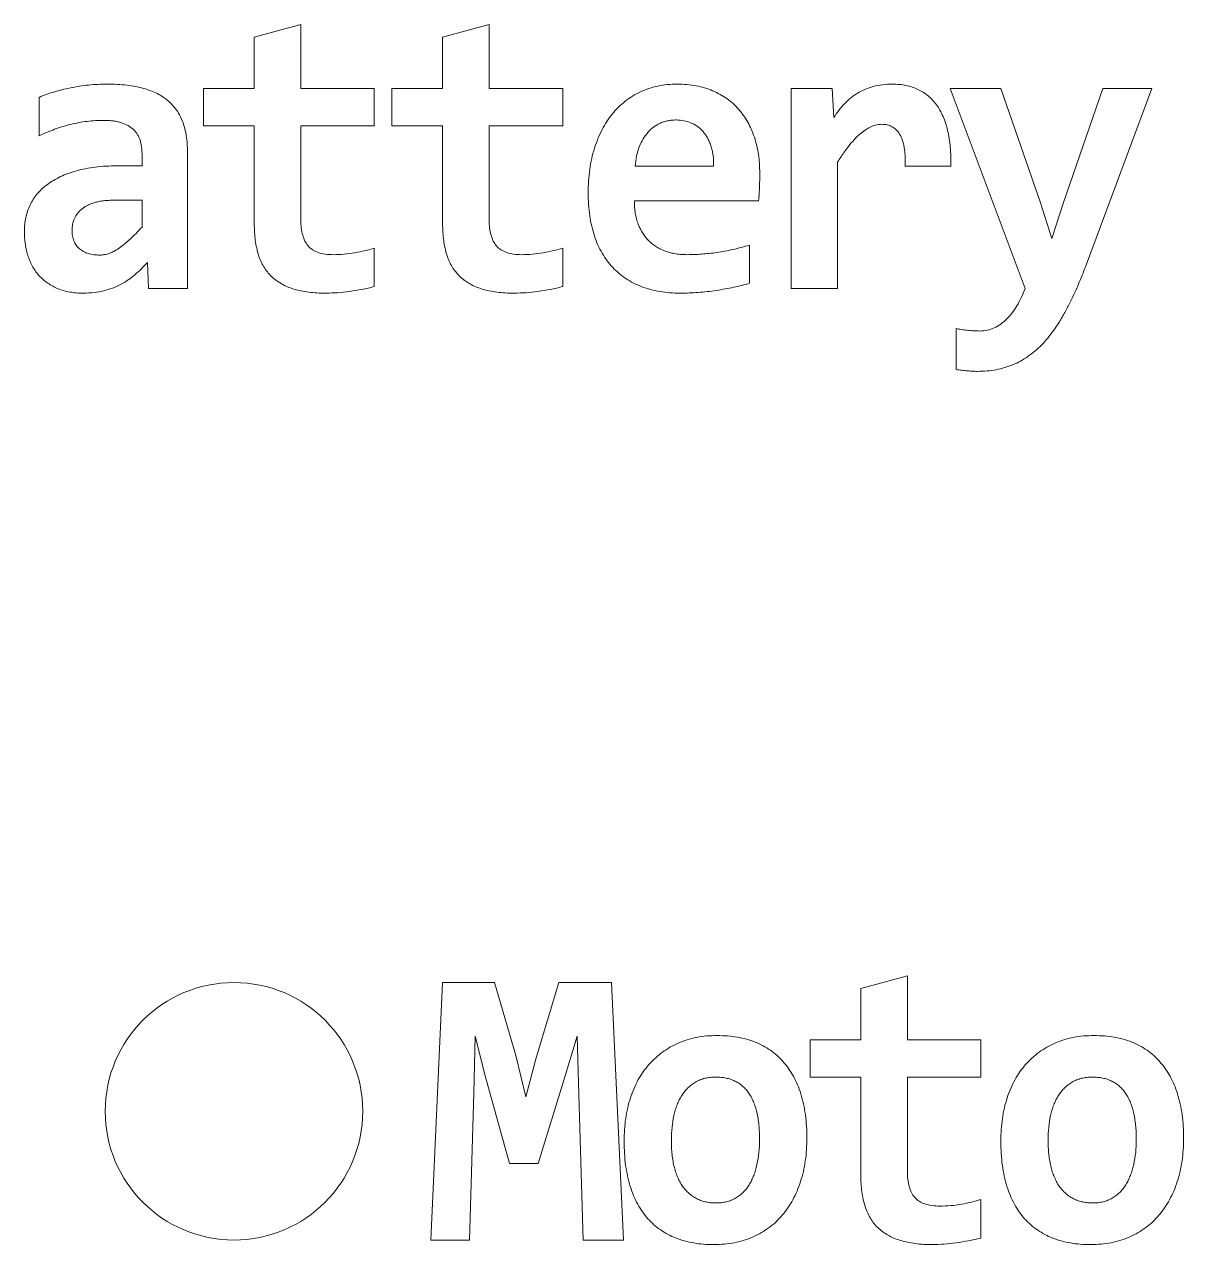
# Model space of a CAD drawing. Header units: inches. Extents: x -9 to 9, y -7.6 to 7.
# Drawn here: x -4.232 to -2.106, y 0.006 to 2.244 of the extents above; entities that cross this region are included whole.
import ezdxf

# ---------------------------------------------------------------- set-up
doc = ezdxf.new("R2010")
doc.units = ezdxf.units.IN
doc.header["$MEASUREMENT"] = 0

msp = doc.modelspace()

# ---------------------------------------------------------------- linework, layer by layer
at = {"color": 7, "linetype": 'Continuous', "lineweight": 15}
for p, q in [((-3.8108, 2.2209), (-3.7254, 2.2444)), ((-3.7254, 2.2444), (-3.7254, 2.1269)), ((-3.4653, 2.2209), (-3.3799, 2.2444)), ((-3.3799, 2.2444), (-3.3799, 2.1269)), ((-3.8108, 2.1269), (-3.8108, 2.2209)), ((-3.4653, 2.1269), (-3.4653, 2.2209)), ((-3.904, 2.1269), (-3.8108, 2.1269)), ((-3.904, 2.0583), (-3.904, 2.1269)), ((-3.7254, 2.1269), (-3.5906, 2.1269)), ((-3.5906, 2.1269), (-3.5906, 2.0583)), ((-3.5585, 2.1269), (-3.4653, 2.1269)), ((-3.5585, 2.0583), (-3.5585, 2.1269)), ((-3.3799, 2.1269), (-3.2451, 2.1269)), ((-3.2451, 2.1269), (-3.2451, 2.0583)), ((-2.8262, 2.1269), (-2.7508, 2.1269)), ((-2.8262, 1.7596), (-2.8262, 2.1269)), ((-2.7508, 2.1269), (-2.7477, 2.0735)), ((-2.5344, 2.1269), (-2.4415, 2.1269)), ((-2.3967, 1.7596), (-2.5344, 2.1269)), ((-2.4415, 2.1269), (-2.3694, 1.9187)), ((-2.3268, 1.9158), (-2.2541, 2.1269)), ((-2.1646, 2.1269), (-2.2861, 1.7998)), ((-2.2541, 2.1269), (-2.1646, 2.1269)), ((-4.2054, 2.0402), (-4.2054, 2.1106)), ((-3.8108, 2.0583), (-3.904, 2.0583)), ((-3.8108, 1.879), (-3.8108, 2.0583)), ((-3.7254, 2.0583), (-3.7254, 1.8855)), ((-3.5906, 2.0583), (-3.7254, 2.0583)), ((-3.4653, 2.0583), (-3.5585, 2.0583)), ((-3.4653, 1.879), (-3.4653, 2.0583)), ((-3.3799, 2.0583), (-3.3799, 1.8855)), ((-3.2451, 2.0583), (-3.3799, 2.0583)), ((-4.0166, 1.9849), (-4.0166, 2.007)), ((-3.9333, 2.0105), (-3.9333, 1.7596)), ((-4.062, 1.9849), (-4.0166, 1.9849)), ((-3.1123, 1.9841), (-2.9682, 1.9841)), ((-2.7408, 1.9921), (-2.7408, 1.7596)), ((-2.5332, 1.9841), (-2.6169, 1.9841)), ((-4.0166, 1.9219), (-4.0675, 1.9219)), ((-4.0166, 1.8727), (-4.0166, 1.9219)), ((-2.8856, 1.9208), (-3.1136, 1.9208)), ((-2.3694, 1.9187), (-2.3479, 1.8514)), ((-2.3479, 1.8514), (-2.3268, 1.9158)), ((-2.9023, 1.8395), (-2.9023, 1.7694)), ((-3.5906, 1.8338), (-3.5906, 1.7633)), ((-3.2451, 1.8338), (-3.2451, 1.7633)), ((-4.0046, 1.7596), (-4.0067, 1.8077)), ((-3.9333, 1.7596), (-4.0046, 1.7596)), ((-2.7408, 1.7596), (-2.8262, 1.7596)), ((-2.5234, 1.6114), (-2.5234, 1.6863)), ((-2.6982, 0.4755), (-2.6128, 0.4989)), ((-2.6128, 0.4989), (-2.6128, 0.3814)), ((-3.4872, 0.0142), (-3.4653, 0.4866)), ((-3.4653, 0.4866), (-3.3703, 0.4866)), ((-3.3703, 0.4866), (-3.3311, 0.3525)), ((-3.2935, 0.3482), (-3.2523, 0.4866)), ((-3.2523, 0.4866), (-3.1556, 0.4866)), ((-3.1556, 0.4866), (-3.1334, 0.0142)), ((-2.6982, 0.3814), (-2.6982, 0.4755)), ((-3.4059, 0.388), (-3.4082, 0.2834)), ((-3.3871, 0.3157), (-3.4059, 0.388)), ((-3.2188, 0.388), (-3.2403, 0.3157)), ((-3.2156, 0.2813), (-3.2188, 0.388)), ((-2.7914, 0.3814), (-2.6982, 0.3814)), ((-2.7914, 0.3128), (-2.7914, 0.3814)), ((-2.6128, 0.3814), (-2.478, 0.3814)), ((-2.478, 0.3814), (-2.478, 0.3128)), ((-3.3311, 0.3525), (-3.3124, 0.277)), ((-3.3124, 0.277), (-3.2935, 0.3482)), ((-3.3424, 0.1548), (-3.3871, 0.3157)), ((-3.2403, 0.3157), (-3.2898, 0.1548)), ((-2.6982, 0.3128), (-2.7914, 0.3128)), ((-2.6982, 0.1335), (-2.6982, 0.3128)), ((-2.6128, 0.3128), (-2.6128, 0.14)), ((-2.478, 0.3128), (-2.6128, 0.3128)), ((-3.4082, 0.2834), (-3.4157, 0.0142)), ((-3.2075, 0.0142), (-3.2156, 0.2813)), ((-3.2898, 0.1548), (-3.3424, 0.1548)), ((-2.478, 0.0883), (-2.478, 0.0178)), ((-3.4157, 0.0142), (-3.4872, 0.0142)), ((-3.1334, 0.0142), (-3.2075, 0.0142))]:
    msp.add_line(p, q, dxfattribs=at)
msp.add_circle((-3.848, 0.2504), 0.2362, dxfattribs=at)
for points, knots in [([(-4.2054, 2.1106), (-4.2011, 2.1124), (-4.1923, 2.1159), (-4.1784, 2.1205), (-4.1635, 2.1245), (-4.1478, 2.1281), (-4.1314, 2.1311), (-4.1146, 2.1333), (-4.0974, 2.1346), (-4.0859, 2.1348), (-4.0801, 2.1348)], [0, 0, 0, 0, 0.1082613, 0.2224603, 0.341838, 0.4684873, 0.5990311, 0.7310295, 0.8640148, 1, 1, 1, 1]), ([(-4.0801, 2.1348), (-4.0739, 2.1347), (-4.0619, 2.1345), (-4.0446, 2.1332), (-4.0287, 2.1307), (-4.0141, 2.1273), (-4.0008, 2.1229), (-3.9887, 2.1177), (-3.9778, 2.1114), (-3.9682, 2.104), (-3.9598, 2.0957), (-3.9525, 2.0864), (-3.9464, 2.0761), (-3.9416, 2.0648), (-3.9378, 2.0526), (-3.9352, 2.0395), (-3.9335, 2.0253), (-3.9334, 2.0155), (-3.9333, 2.0105)], [0, 0, 0, 0, 0.084243, 0.162414, 0.2349, 0.302044, 0.36525, 0.424414, 0.481023, 0.535228, 0.588272, 0.641032, 0.695064, 0.749905, 0.807156, 0.867426, 0.931719, 1, 1, 1, 1]), ([(-3.1983, 1.9357), (-3.1982, 1.943), (-3.1979, 1.9573), (-3.1958, 1.9782), (-3.1921, 1.9981), (-3.1871, 2.017), (-3.1806, 2.0347), (-3.1731, 2.0512), (-3.1642, 2.0663), (-3.1543, 2.0802), (-3.1432, 2.0927), (-3.1307, 2.1035), (-3.1173, 2.1131), (-3.1026, 2.1209), (-3.087, 2.1272), (-3.0705, 2.1316), (-3.0531, 2.1344), (-3.0412, 2.1347), (-3.0351, 2.1348)], [0, 0, 0, 0, 0.075549, 0.148101, 0.217721, 0.285145, 0.350127, 0.412892, 0.472943, 0.531802, 0.589465, 0.646114, 0.702695, 0.759824, 0.817626, 0.876706, 0.93701, 1, 1, 1, 1]), ([(-3.0351, 2.1348), (-3.0291, 2.1347), (-3.0175, 2.1344), (-3.0006, 2.1322), (-2.9848, 2.1283), (-2.97, 2.1231), (-2.9564, 2.1164), (-2.9438, 2.1085), (-2.9324, 2.0994), (-2.9223, 2.089), (-2.9133, 2.0777), (-2.9054, 2.0652), (-2.8987, 2.0517), (-2.8933, 2.0372), (-2.8888, 2.0219), (-2.8858, 2.0057), (-2.8839, 1.9889), (-2.8837, 1.9774), (-2.8835, 1.9715)], [0, 0, 0, 0, 0.07109, 0.138458, 0.202827, 0.264709, 0.324817, 0.38311, 0.440897, 0.498041, 0.555564, 0.613497, 0.673412, 0.734789, 0.79806, 0.863038, 0.930202, 1, 1, 1, 1]), ([(-2.7477, 2.0735), (-2.7447, 2.078), (-2.7389, 2.0868), (-2.7286, 2.0988), (-2.7173, 2.1094), (-2.7046, 2.1184), (-2.6906, 2.1256), (-2.6751, 2.1309), (-2.6582, 2.1343), (-2.6463, 2.1347), (-2.6401, 2.1348)], [0, 0, 0, 0, 0.123934, 0.244377, 0.363385, 0.481642, 0.602207, 0.726042, 0.857968, 1, 1, 1, 1]), ([(-2.6401, 2.1348), (-2.6359, 2.1347), (-2.6276, 2.1344), (-2.6155, 2.1328), (-2.6041, 2.1296), (-2.5935, 2.1254), (-2.5837, 2.12), (-2.5747, 2.1135), (-2.5664, 2.1058), (-2.5591, 2.0968), (-2.5527, 2.0868), (-2.5471, 2.0755), (-2.5424, 2.0631), (-2.5387, 2.0494), (-2.5357, 2.0347), (-2.5341, 2.0188), (-2.533, 2.0019), (-2.5332, 1.9902), (-2.5332, 1.9841)], [0, 0, 0, 0, 0.06063, 0.1182, 0.17412, 0.227791, 0.280625, 0.33345, 0.386373, 0.440971, 0.497288, 0.556455, 0.619585, 0.686618, 0.757671, 0.833476, 0.914005, 1, 1, 1, 1]), ([(-4.087, 2.0683), (-4.0921, 2.0682), (-4.1023, 2.0681), (-4.1175, 2.0667), (-4.1326, 2.0643), (-4.1526, 2.06), (-4.1772, 2.0526), (-4.196, 2.0443), (-4.2054, 2.0402)], [0, 0, 0, 0, 0.124824, 0.249245, 0.373764, 0.498695, 0.748503, 1, 1, 1, 1]), ([(-4.0166, 2.007), (-4.0168, 2.0114), (-4.0171, 2.02), (-4.0199, 2.0323), (-4.0248, 2.0431), (-4.0322, 2.0522), (-4.0422, 2.0594), (-4.0523, 2.0635), (-4.0614, 2.066), (-4.0692, 2.0674), (-4.0778, 2.0681), (-4.0839, 2.0682), (-4.087, 2.0683)], [0, 0, 0, 0, 0.125366, 0.240382, 0.349584, 0.455511, 0.567155, 0.689968, 0.758401, 0.83159, 0.912919, 1, 1, 1, 1]), ([(-3.0368, 2.0691), (-3.0394, 2.069), (-3.0444, 2.0689), (-3.0518, 2.0678), (-3.0588, 2.0661), (-3.0654, 2.0636), (-3.0718, 2.0605), (-3.0777, 2.0566), (-3.0833, 2.0521), (-3.0904, 2.045), (-3.098, 2.0345), (-3.1051, 2.0198), (-3.11, 2.0027), (-3.1115, 1.9905), (-3.1123, 1.9841)], [0, 0, 0, 0, 0.0611794, 0.1195307, 0.1763614, 0.2325031, 0.2883165, 0.3441234, 0.4008716, 0.4597027, 0.5799221, 0.7082609, 0.8471535, 1, 1, 1, 1]), ([(-2.9682, 1.9841), (-2.9682, 1.9876), (-2.9682, 1.9944), (-2.969, 2.0042), (-2.9708, 2.0133), (-2.9731, 2.0218), (-2.9762, 2.0295), (-2.9795, 2.0366), (-2.9835, 2.0429), (-2.9881, 2.0485), (-2.993, 2.0535), (-2.9983, 2.0577), (-3.004, 2.0612), (-3.012, 2.0651), (-3.023, 2.0683), (-3.0321, 2.0688), (-3.0368, 2.0691)], [0, 0, 0, 0, 0.0851, 0.164409, 0.239501, 0.309861, 0.376931, 0.440611, 0.501073, 0.559105, 0.615584, 0.669955, 0.724159, 0.778133, 0.886656, 1, 1, 1, 1]), ([(-2.6596, 2.0611), (-2.6628, 2.061), (-2.6692, 2.0606), (-2.6788, 2.0572), (-2.6884, 2.0521), (-2.6982, 2.0448), (-2.7084, 2.0353), (-2.7189, 2.0233), (-2.7299, 2.0087), (-2.737, 1.9978), (-2.7408, 1.9921)], [0, 0, 0, 0, 0.084672, 0.17437, 0.271805, 0.38063, 0.504624, 0.647968, 0.813123, 1, 1, 1, 1]), ([(-2.6169, 1.9841), (-2.6168, 1.9874), (-2.6167, 1.9938), (-2.6169, 2.0029), (-2.6177, 2.0113), (-2.619, 2.0211), (-2.6216, 2.0319), (-2.6265, 2.0428), (-2.6327, 2.0514), (-2.6407, 2.0571), (-2.6498, 2.0606), (-2.6563, 2.061), (-2.6596, 2.0611)], [0, 0, 0, 0, 0.098955, 0.191476, 0.275705, 0.352821, 0.489249, 0.607635, 0.71046, 0.805113, 0.899399, 1, 1, 1, 1]), ([(-4.2324, 1.8648), (-4.2323, 1.8691), (-4.232, 1.8775), (-4.2301, 1.8899), (-4.2267, 1.9017), (-4.2223, 1.913), (-4.2163, 1.9237), (-4.2091, 1.9337), (-4.2002, 1.9427), (-4.1902, 1.9512), (-4.1787, 1.9586), (-4.1661, 1.9654), (-4.152, 1.9712), (-4.1367, 1.9761), (-4.12, 1.98), (-4.1019, 1.9829), (-4.0824, 1.9846), (-4.0689, 1.9848), (-4.062, 1.9849)], [0, 0, 0, 0, 0.054445, 0.107632, 0.159853, 0.211527, 0.263276, 0.31592, 0.36924, 0.424703, 0.482747, 0.543869, 0.608192, 0.676831, 0.750091, 0.827841, 0.911325, 1, 1, 1, 1]), ([(-2.8835, 1.9715), (-2.8836, 1.968), (-2.8836, 1.9602), (-2.8841, 1.9476), (-2.8846, 1.9342), (-2.8853, 1.9252), (-2.8856, 1.9208)], [0, 0, 0, 0, 0.204882, 0.464803, 0.741774, 1, 1, 1, 1]), ([(-3.029, 1.7513), (-3.0354, 1.7514), (-3.048, 1.7517), (-3.0664, 1.754), (-3.0837, 1.7576), (-3.1, 1.7629), (-3.1151, 1.7696), (-3.1291, 1.7777), (-3.1419, 1.7874), (-3.1535, 1.7983), (-3.1639, 1.8108), (-3.1728, 1.8247), (-3.1808, 1.8397), (-3.1871, 1.8563), (-3.1921, 1.8743), (-3.1958, 1.8935), (-3.1979, 1.9142), (-3.1982, 1.9284), (-3.1983, 1.9357)], [0, 0, 0, 0, 0.067775, 0.132596, 0.194507, 0.254237, 0.312342, 0.368999, 0.424608, 0.4805, 0.536863, 0.594781, 0.654186, 0.71637, 0.781643, 0.850195, 0.922825, 1, 1, 1, 1]), ([(-4.0675, 1.9219), (-4.0709, 1.9218), (-4.0774, 1.9217), (-4.0868, 1.921), (-4.0954, 1.9196), (-4.1032, 1.9177), (-4.1102, 1.9153), (-4.1165, 1.9125), (-4.1223, 1.9095), (-4.1287, 1.9047), (-4.1354, 1.8979), (-4.1411, 1.8884), (-4.1444, 1.8779), (-4.1448, 1.8706), (-4.145, 1.867)], [0, 0, 0, 0, 0.095066, 0.183361, 0.264427, 0.338657, 0.407293, 0.471781, 0.532208, 0.58942, 0.695517, 0.796893, 0.897491, 1, 1, 1, 1]), ([(-3.1136, 1.9208), (-3.1135, 1.9169), (-3.1134, 1.9093), (-3.1121, 1.8982), (-3.1098, 1.8879), (-3.1068, 1.8782), (-3.103, 1.8694), (-3.0983, 1.8613), (-3.0931, 1.8538), (-3.0871, 1.8471), (-3.0803, 1.8412), (-3.0728, 1.8362), (-3.0649, 1.8317), (-3.0562, 1.8281), (-3.0469, 1.8254), (-3.0372, 1.8233), (-3.0269, 1.8221), (-3.0199, 1.822), (-3.0164, 1.8219)], [0, 0, 0, 0, 0.074956, 0.144893, 0.212477, 0.276011, 0.337619, 0.39649, 0.454119, 0.511011, 0.56796, 0.624811, 0.68242, 0.74224, 0.803421, 0.866725, 0.931849, 1, 1, 1, 1]), ([(-3.7254, 1.8855), (-3.7253, 1.8806), (-3.725, 1.8712), (-3.7224, 1.8582), (-3.7183, 1.847), (-3.7122, 1.8377), (-3.7039, 1.8303), (-3.6931, 1.8254), (-3.6803, 1.8222), (-3.671, 1.822), (-3.666, 1.8219)], [0, 0, 0, 0, 0.14738, 0.277856, 0.394285, 0.501922, 0.608439, 0.721937, 0.85149, 1, 1, 1, 1]), ([(-3.3799, 1.8855), (-3.3798, 1.8806), (-3.3795, 1.8712), (-3.3769, 1.8582), (-3.3729, 1.847), (-3.3667, 1.8377), (-3.3584, 1.8303), (-3.3476, 1.8254), (-3.3348, 1.8222), (-3.3255, 1.822), (-3.3205, 1.8219)], [0, 0, 0, 0, 0.1473804, 0.2778562, 0.3942853, 0.5019224, 0.6084394, 0.7219367, 0.8514901, 1, 1, 1, 1]), ([(-4.1241, 1.7513), (-4.1285, 1.7514), (-4.1368, 1.7516), (-4.149, 1.7532), (-4.1604, 1.7558), (-4.1709, 1.7594), (-4.1805, 1.7641), (-4.1895, 1.7694), (-4.1976, 1.7757), (-4.2049, 1.7826), (-4.2114, 1.7905), (-4.217, 1.7991), (-4.2217, 1.8085), (-4.2257, 1.8186), (-4.2286, 1.8294), (-4.2309, 1.8407), (-4.2322, 1.8526), (-4.2323, 1.8607), (-4.2324, 1.8648)], [0, 0, 0, 0, 0.072994, 0.141702, 0.206622, 0.269145, 0.329265, 0.387669, 0.444815, 0.501515, 0.55847, 0.615981, 0.674745, 0.735634, 0.798807, 0.863348, 0.930643, 1, 1, 1, 1]), ([(-4.145, 1.867), (-4.1449, 1.8634), (-4.1446, 1.8567), (-4.1419, 1.8473), (-4.1378, 1.8391), (-4.1316, 1.8325), (-4.124, 1.8273), (-4.1151, 1.8236), (-4.105, 1.8215), (-4.0979, 1.8213), (-4.0941, 1.8211)], [0, 0, 0, 0, 0.135407, 0.258365, 0.373559, 0.487594, 0.604479, 0.725455, 0.856455, 1, 1, 1, 1]), ([(-4.0941, 1.8211), (-4.0912, 1.8213), (-4.0851, 1.8217), (-4.076, 1.8243), (-4.0668, 1.8286), (-4.0575, 1.8346), (-4.0479, 1.8421), (-4.0377, 1.851), (-4.0272, 1.8613), (-4.0202, 1.8688), (-4.0166, 1.8727)], [0, 0, 0, 0, 0.092299, 0.189866, 0.294634, 0.40994, 0.536987, 0.67831, 0.831996, 1, 1, 1, 1]), ([(-3.6794, 1.7513), (-3.6849, 1.7513), (-3.6955, 1.7514), (-3.7108, 1.753), (-3.7249, 1.7553), (-3.738, 1.7586), (-3.75, 1.7628), (-3.7607, 1.7683), (-3.7706, 1.7745), (-3.7793, 1.7818), (-3.7871, 1.7901), (-3.7934, 1.7997), (-3.799, 1.8101), (-3.8034, 1.8217), (-3.8066, 1.8345), (-3.8091, 1.8483), (-3.8104, 1.8633), (-3.8107, 1.8736), (-3.8108, 1.879)], [0, 0, 0, 0, 0.077919, 0.15009, 0.217776, 0.280954, 0.340632, 0.397181, 0.451763, 0.505255, 0.558231, 0.612103, 0.667533, 0.72549, 0.787199, 0.853476, 0.924088, 1, 1, 1, 1]), ([(-3.3339, 1.7513), (-3.3394, 1.7513), (-3.35, 1.7514), (-3.3653, 1.753), (-3.3795, 1.7553), (-3.3925, 1.7586), (-3.4045, 1.7628), (-3.4152, 1.7683), (-3.4251, 1.7745), (-3.4338, 1.7818), (-3.4416, 1.7901), (-3.448, 1.7997), (-3.4535, 1.8101), (-3.4579, 1.8217), (-3.4611, 1.8345), (-3.4636, 1.8483), (-3.465, 1.8633), (-3.4652, 1.8736), (-3.4653, 1.879)], [0, 0, 0, 0, 0.077919, 0.15009, 0.217776, 0.280954, 0.340632, 0.397181, 0.451763, 0.505255, 0.558231, 0.612103, 0.667533, 0.72549, 0.787199, 0.853476, 0.924088, 1, 1, 1, 1]), ([(-3.0164, 1.8219), (-3.0076, 1.8221), (-2.9896, 1.8226), (-2.9616, 1.8257), (-2.9322, 1.831), (-2.9124, 1.8367), (-2.9023, 1.8395)], [0, 0, 0, 0, 0.225833, 0.468583, 0.727231, 1, 1, 1, 1]), ([(-3.666, 1.8219), (-3.6592, 1.822), (-3.6459, 1.8223), (-3.6263, 1.8252), (-3.608, 1.8291), (-3.5962, 1.8323), (-3.5906, 1.8338)], [0, 0, 0, 0, 0.264575, 0.522899, 0.7717, 1, 1, 1, 1]), ([(-3.3205, 1.8219), (-3.3137, 1.822), (-3.3004, 1.8223), (-3.2808, 1.8252), (-3.2625, 1.8291), (-3.2507, 1.8323), (-3.2451, 1.8338)], [0, 0, 0, 0, 0.264575, 0.522899, 0.7717, 1, 1, 1, 1]), ([(-4.0067, 1.8077), (-4.0104, 1.8038), (-4.0177, 1.7958), (-4.0295, 1.785), (-4.0421, 1.7752), (-4.0559, 1.7669), (-4.0709, 1.7601), (-4.0873, 1.7551), (-4.1052, 1.7519), (-4.1176, 1.7515), (-4.1241, 1.7513)], [0, 0, 0, 0, 0.120313, 0.239001, 0.356319, 0.475038, 0.596329, 0.722779, 0.855926, 1, 1, 1, 1]), ([(-2.2861, 1.7998), (-2.2891, 1.7921), (-2.2949, 1.777), (-2.3044, 1.7554), (-2.3138, 1.7351), (-2.3236, 1.7163), (-2.3336, 1.699), (-2.3442, 1.6833), (-2.3551, 1.6689), (-2.3667, 1.6561), (-2.3789, 1.6447), (-2.3917, 1.6349), (-2.4052, 1.6265), (-2.4194, 1.6197), (-2.4344, 1.6145), (-2.4501, 1.6105), (-2.4669, 1.6083), (-2.4783, 1.608), (-2.4841, 1.6079)], [0, 0, 0, 0, 0.0839042, 0.1635479, 0.2390603, 0.3103577, 0.3777464, 0.4413066, 0.5023984, 0.5604864, 0.6162434, 0.6703932, 0.7239583, 0.7765013, 0.8297754, 0.8841299, 0.941027, 1, 1, 1, 1]), ([(-2.9023, 1.7694), (-2.9069, 1.7681), (-2.9166, 1.7654), (-2.9316, 1.7619), (-2.9474, 1.7591), (-2.9635, 1.7562), (-2.98, 1.7541), (-2.9965, 1.7525), (-3.0128, 1.7515), (-3.0237, 1.7514), (-3.029, 1.7513)], [0, 0, 0, 0, 0.112325, 0.233956, 0.359627, 0.487464, 0.61703, 0.746955, 0.87566, 1, 1, 1, 1]), ([(-3.5906, 1.7633), (-3.5981, 1.7616), (-3.6131, 1.7581), (-3.6357, 1.7543), (-3.6578, 1.7519), (-3.6723, 1.7515), (-3.6794, 1.7513)], [0, 0, 0, 0, 0.257612, 0.515301, 0.764807, 1, 1, 1, 1]), ([(-3.2451, 1.7633), (-3.2526, 1.7616), (-3.2676, 1.7581), (-3.2902, 1.7543), (-3.3123, 1.7519), (-3.3268, 1.7515), (-3.3339, 1.7513)], [0, 0, 0, 0, 0.257612, 0.515301, 0.764807, 1, 1, 1, 1]), ([(-2.4801, 1.6819), (-2.4754, 1.6822), (-2.4663, 1.6828), (-2.4531, 1.6873), (-2.4412, 1.6944), (-2.4302, 1.7037), (-2.4203, 1.7151), (-2.4115, 1.7285), (-2.4034, 1.7435), (-2.399, 1.7542), (-2.3967, 1.7596)], [0, 0, 0, 0, 0.114662, 0.226438, 0.340105, 0.456755, 0.581365, 0.71322, 0.853567, 1, 1, 1, 1]), ([(-2.5234, 1.6863), (-2.5219, 1.686), (-2.5188, 1.6856), (-2.5139, 1.6845), (-2.5086, 1.6838), (-2.5029, 1.6831), (-2.4971, 1.6826), (-2.4912, 1.6822), (-2.4856, 1.682), (-2.4818, 1.6819), (-2.4801, 1.6819)], [0, 0, 0, 0, 0.104439, 0.219407, 0.343243, 0.474072, 0.609533, 0.744793, 0.877335, 1, 1, 1, 1]), ([(-2.4841, 1.6079), (-2.4871, 1.6079), (-2.4933, 1.608), (-2.5029, 1.6087), (-2.5131, 1.6097), (-2.5199, 1.6108), (-2.5234, 1.6114)], [0, 0, 0, 0, 0.225066, 0.472289, 0.731243, 1, 1, 1, 1]), ([(-3.1324, 0.1956), (-3.1322, 0.2027), (-3.1319, 0.2167), (-3.1298, 0.2372), (-3.1262, 0.2566), (-3.121, 0.275), (-3.1145, 0.2923), (-3.1067, 0.3084), (-3.0975, 0.323), (-3.0871, 0.3364), (-3.0753, 0.3483), (-3.0625, 0.359), (-3.0483, 0.368), (-3.0331, 0.3758), (-3.0166, 0.3819), (-2.9991, 0.3863), (-2.9806, 0.3889), (-2.9679, 0.3892), (-2.9614, 0.3894)], [0, 0, 0, 0, 0.073521, 0.143709, 0.211368, 0.276972, 0.340224, 0.40118, 0.4601, 0.517938, 0.575091, 0.632243, 0.689415, 0.747906, 0.807889, 0.869637, 0.933439, 1, 1, 1, 1]), ([(-2.9614, 0.3894), (-2.9551, 0.3892), (-2.9428, 0.3889), (-2.9248, 0.3867), (-2.908, 0.3828), (-2.8922, 0.3776), (-2.8774, 0.3709), (-2.8639, 0.3625), (-2.8515, 0.3527), (-2.8403, 0.3414), (-2.8303, 0.3287), (-2.8215, 0.3146), (-2.8141, 0.299), (-2.8079, 0.282), (-2.8029, 0.2637), (-2.7997, 0.2439), (-2.7974, 0.2228), (-2.7972, 0.2082), (-2.7971, 0.2007)], [0, 0, 0, 0, 0.0666869, 0.1300522, 0.1903248, 0.2486591, 0.3054272, 0.3606975, 0.4159063, 0.4715434, 0.5281051, 0.5862874, 0.646401, 0.709764, 0.7764287, 0.8467385, 0.9209094, 1, 1, 1, 1]), ([(-2.4414, 0.1956), (-2.4413, 0.2027), (-2.441, 0.2167), (-2.4388, 0.2372), (-2.4352, 0.2566), (-2.4301, 0.275), (-2.4235, 0.2923), (-2.4157, 0.3084), (-2.4066, 0.323), (-2.3962, 0.3364), (-2.3844, 0.3483), (-2.3716, 0.359), (-2.3573, 0.368), (-2.3421, 0.3758), (-2.3257, 0.3819), (-2.3081, 0.3863), (-2.2896, 0.3889), (-2.2769, 0.3892), (-2.2705, 0.3894)], [0, 0, 0, 0, 0.073521, 0.143709, 0.211368, 0.276972, 0.340224, 0.40118, 0.4601, 0.517938, 0.575091, 0.632243, 0.689415, 0.747906, 0.807889, 0.869637, 0.933439, 1, 1, 1, 1]), ([(-2.2705, 0.3894), (-2.2641, 0.3892), (-2.2518, 0.3889), (-2.2339, 0.3867), (-2.217, 0.3828), (-2.2012, 0.3776), (-2.1865, 0.3709), (-2.1729, 0.3625), (-2.1605, 0.3527), (-2.1494, 0.3414), (-2.1394, 0.3287), (-2.1305, 0.3146), (-2.1232, 0.299), (-2.117, 0.282), (-2.112, 0.2637), (-2.1087, 0.2439), (-2.1064, 0.2228), (-2.1063, 0.2082), (-2.1062, 0.2007)], [0, 0, 0, 0, 0.066687, 0.130052, 0.190325, 0.248659, 0.305427, 0.360698, 0.415906, 0.471543, 0.528105, 0.586287, 0.646401, 0.709764, 0.776429, 0.846739, 0.920909, 1, 1, 1, 1]), ([(-2.9641, 0.3131), (-2.9676, 0.313), (-2.9744, 0.3128), (-2.9842, 0.3111), (-2.9932, 0.3082), (-3.0014, 0.3042), (-3.0088, 0.2992), (-3.0154, 0.2934), (-3.0215, 0.2868), (-3.0268, 0.2793), (-3.0314, 0.2711), (-3.0354, 0.2623), (-3.0386, 0.2527), (-3.0422, 0.239), (-3.045, 0.2206), (-3.0455, 0.2056), (-3.0457, 0.1978)], [0, 0, 0, 0, 0.066047, 0.128237, 0.186984, 0.243878, 0.299135, 0.354475, 0.410211, 0.468111, 0.526885, 0.587435, 0.650651, 0.71677, 0.854427, 1, 1, 1, 1]), ([(-2.8839, 0.1985), (-2.8839, 0.2031), (-2.8841, 0.212), (-2.885, 0.225), (-2.8866, 0.2371), (-2.8887, 0.2484), (-2.8916, 0.2587), (-2.8952, 0.2681), (-2.8991, 0.2767), (-2.9041, 0.2844), (-2.9094, 0.2912), (-2.9154, 0.297), (-2.922, 0.302), (-2.9293, 0.3061), (-2.9371, 0.3092), (-2.9456, 0.3115), (-2.9546, 0.3129), (-2.9609, 0.313), (-2.9641, 0.3131)], [0, 0, 0, 0, 0.087026, 0.168859, 0.245739, 0.317828, 0.385086, 0.447842, 0.507574, 0.564267, 0.618513, 0.67098, 0.722508, 0.774457, 0.827434, 0.881913, 0.939241, 1, 1, 1, 1]), ([(-2.2731, 0.3131), (-2.2766, 0.313), (-2.2835, 0.3128), (-2.2933, 0.3111), (-2.3023, 0.3082), (-2.3105, 0.3042), (-2.3178, 0.2992), (-2.3245, 0.2934), (-2.3306, 0.2868), (-2.3359, 0.2793), (-2.3405, 0.2711), (-2.3445, 0.2623), (-2.3476, 0.2527), (-2.3512, 0.239), (-2.3541, 0.2206), (-2.3545, 0.2056), (-2.3548, 0.1978)], [0, 0, 0, 0, 0.066047, 0.128237, 0.186984, 0.243878, 0.299135, 0.354475, 0.410211, 0.468111, 0.526885, 0.587435, 0.650651, 0.71677, 0.854427, 1, 1, 1, 1]), ([(-2.1929, 0.1985), (-2.193, 0.2031), (-2.1931, 0.212), (-2.1941, 0.225), (-2.1957, 0.2371), (-2.1977, 0.2484), (-2.2006, 0.2587), (-2.2042, 0.2681), (-2.2082, 0.2767), (-2.2131, 0.2844), (-2.2184, 0.2912), (-2.2245, 0.297), (-2.2311, 0.302), (-2.2383, 0.3061), (-2.2462, 0.3092), (-2.2546, 0.3115), (-2.2637, 0.3129), (-2.2699, 0.313), (-2.2731, 0.3131)], [0, 0, 0, 0, 0.087026, 0.168859, 0.245739, 0.317828, 0.385086, 0.447842, 0.507574, 0.564267, 0.618513, 0.67098, 0.722508, 0.774457, 0.827434, 0.881913, 0.939241, 1, 1, 1, 1]), ([(-2.9682, 0.0058), (-2.9744, 0.0059), (-2.9867, 0.0062), (-3.0045, 0.0085), (-3.0213, 0.0121), (-3.0371, 0.0174), (-3.0518, 0.0241), (-3.0654, 0.0324), (-3.0779, 0.042), (-3.089, 0.0532), (-3.0991, 0.0658), (-3.1077, 0.0801), (-3.1153, 0.0957), (-3.1215, 0.1128), (-3.1264, 0.1314), (-3.1299, 0.1515), (-3.1319, 0.1731), (-3.1322, 0.188), (-3.1324, 0.1956)], [0, 0, 0, 0, 0.065656, 0.128381, 0.188234, 0.246321, 0.302849, 0.35769, 0.412729, 0.467865, 0.523893, 0.58195, 0.64231, 0.705757, 0.772863, 0.844048, 0.919734, 1, 1, 1, 1]), ([(-3.0457, 0.1978), (-3.0457, 0.1932), (-3.0456, 0.1842), (-3.0445, 0.1711), (-3.0428, 0.1589), (-3.0405, 0.1476), (-3.0374, 0.1372), (-3.0336, 0.1277), (-3.0293, 0.1189), (-3.024, 0.1112), (-3.0184, 0.1043), (-3.0121, 0.0984), (-3.0053, 0.0934), (-2.998, 0.0893), (-2.9903, 0.0861), (-2.982, 0.0838), (-2.9732, 0.0824), (-2.9672, 0.0822), (-2.9641, 0.0822)], [0, 0, 0, 0, 0.087097, 0.169086, 0.245528, 0.318039, 0.385851, 0.449284, 0.510091, 0.568051, 0.623709, 0.677246, 0.729495, 0.78167, 0.833914, 0.886726, 0.942335, 1, 1, 1, 1]), ([(-2.7971, 0.2007), (-2.7973, 0.1937), (-2.7976, 0.1798), (-2.7997, 0.1594), (-2.8033, 0.1399), (-2.8085, 0.1215), (-2.8149, 0.1041), (-2.8226, 0.088), (-2.8316, 0.0731), (-2.8419, 0.0595), (-2.8535, 0.0474), (-2.8664, 0.0367), (-2.8805, 0.0274), (-2.8958, 0.0196), (-2.9123, 0.0133), (-2.93, 0.009), (-2.9487, 0.0062), (-2.9616, 0.006), (-2.9682, 0.0058)], [0, 0, 0, 0, 0.0725193, 0.1424494, 0.2098597, 0.2752225, 0.3384559, 0.3993579, 0.458492, 0.5164729, 0.5736873, 0.6303477, 0.6877071, 0.7464753, 0.8063669, 0.8682434, 0.9325867, 1, 1, 1, 1]), ([(-2.9641, 0.0822), (-2.9607, 0.0823), (-2.9542, 0.0824), (-2.9448, 0.0842), (-2.936, 0.0868), (-2.9279, 0.0908), (-2.9206, 0.0957), (-2.9139, 0.1015), (-2.908, 0.1081), (-2.9028, 0.1156), (-2.8984, 0.1239), (-2.8944, 0.1328), (-2.8912, 0.1425), (-2.8876, 0.1564), (-2.8845, 0.1752), (-2.8841, 0.1906), (-2.8839, 0.1985)], [0, 0, 0, 0, 0.063392, 0.122964, 0.180051, 0.236076, 0.291922, 0.346341, 0.402155, 0.45876, 0.517827, 0.579024, 0.642912, 0.709718, 0.850987, 1, 1, 1, 1]), ([(-2.2772, 0.0058), (-2.2835, 0.0059), (-2.2957, 0.0062), (-2.3135, 0.0085), (-2.3304, 0.0121), (-2.3462, 0.0174), (-2.3609, 0.0241), (-2.3744, 0.0324), (-2.3869, 0.042), (-2.3981, 0.0532), (-2.4082, 0.0658), (-2.4168, 0.0801), (-2.4243, 0.0957), (-2.4305, 0.1128), (-2.4354, 0.1314), (-2.439, 0.1515), (-2.4409, 0.1731), (-2.4412, 0.188), (-2.4414, 0.1956)], [0, 0, 0, 0, 0.065656, 0.128381, 0.188234, 0.246321, 0.302849, 0.35769, 0.412729, 0.467865, 0.523893, 0.58195, 0.64231, 0.705757, 0.772863, 0.844048, 0.919734, 1, 1, 1, 1]), ([(-2.3548, 0.1978), (-2.3547, 0.1932), (-2.3546, 0.1842), (-2.3535, 0.1711), (-2.3518, 0.1589), (-2.3495, 0.1476), (-2.3464, 0.1372), (-2.3426, 0.1277), (-2.3383, 0.1189), (-2.3331, 0.1112), (-2.3274, 0.1043), (-2.3212, 0.0984), (-2.3144, 0.0934), (-2.3071, 0.0893), (-2.2993, 0.0861), (-2.291, 0.0838), (-2.2823, 0.0824), (-2.2762, 0.0822), (-2.2731, 0.0822)], [0, 0, 0, 0, 0.087097, 0.169086, 0.245528, 0.318039, 0.385851, 0.449284, 0.510091, 0.568051, 0.623709, 0.677246, 0.729495, 0.78167, 0.833914, 0.886726, 0.942335, 1, 1, 1, 1]), ([(-2.1062, 0.2007), (-2.1063, 0.1937), (-2.1066, 0.1798), (-2.1088, 0.1594), (-2.1124, 0.1399), (-2.1175, 0.1215), (-2.1239, 0.1041), (-2.1316, 0.088), (-2.1407, 0.0731), (-2.151, 0.0595), (-2.1626, 0.0474), (-2.1754, 0.0367), (-2.1896, 0.0274), (-2.2049, 0.0196), (-2.2214, 0.0133), (-2.2391, 0.009), (-2.2578, 0.0062), (-2.2706, 0.006), (-2.2772, 0.0058)], [0, 0, 0, 0, 0.0725193, 0.1424494, 0.2098597, 0.2752225, 0.3384559, 0.3993579, 0.458492, 0.5164729, 0.5736873, 0.6303477, 0.6877071, 0.7464753, 0.8063669, 0.8682434, 0.9325867, 1, 1, 1, 1]), ([(-2.2731, 0.0822), (-2.2698, 0.0823), (-2.2632, 0.0824), (-2.2538, 0.0842), (-2.245, 0.0868), (-2.237, 0.0908), (-2.2296, 0.0957), (-2.2229, 0.1015), (-2.2171, 0.1081), (-2.2119, 0.1156), (-2.2075, 0.1239), (-2.2034, 0.1328), (-2.2003, 0.1425), (-2.1966, 0.1564), (-2.1935, 0.1752), (-2.1931, 0.1906), (-2.1929, 0.1985)], [0, 0, 0, 0, 0.063392, 0.122964, 0.180051, 0.236076, 0.291922, 0.346341, 0.402155, 0.45876, 0.517827, 0.579024, 0.642912, 0.709718, 0.850987, 1, 1, 1, 1]), ([(-2.6128, 0.14), (-2.6127, 0.1351), (-2.6124, 0.1258), (-2.6098, 0.1127), (-2.6058, 0.1015), (-2.5996, 0.0922), (-2.5913, 0.0848), (-2.5805, 0.0799), (-2.5677, 0.0768), (-2.5584, 0.0765), (-2.5534, 0.0764)], [0, 0, 0, 0, 0.14738, 0.277856, 0.394285, 0.501922, 0.608439, 0.721937, 0.85149, 1, 1, 1, 1]), ([(-2.5668, 0.0058), (-2.5723, 0.0059), (-2.5829, 0.006), (-2.5982, 0.0076), (-2.6124, 0.0098), (-2.6254, 0.0132), (-2.6374, 0.0174), (-2.6481, 0.0228), (-2.658, 0.029), (-2.6667, 0.0364), (-2.6745, 0.0446), (-2.6809, 0.0542), (-2.6864, 0.0647), (-2.6908, 0.0762), (-2.694, 0.089), (-2.6965, 0.1028), (-2.6979, 0.1178), (-2.6981, 0.1281), (-2.6982, 0.1335)], [0, 0, 0, 0, 0.077919, 0.15009, 0.217776, 0.280954, 0.340632, 0.397181, 0.451763, 0.505255, 0.558231, 0.612103, 0.667533, 0.72549, 0.787199, 0.853476, 0.924088, 1, 1, 1, 1]), ([(-2.5534, 0.0764), (-2.5466, 0.0765), (-2.5333, 0.0768), (-2.5137, 0.0797), (-2.4954, 0.0836), (-2.4836, 0.0868), (-2.478, 0.0883)], [0, 0, 0, 0, 0.264575, 0.522899, 0.7717, 1, 1, 1, 1]), ([(-2.478, 0.0178), (-2.4855, 0.0161), (-2.5006, 0.0127), (-2.5231, 0.0088), (-2.5452, 0.0064), (-2.5597, 0.006), (-2.5668, 0.0058)], [0, 0, 0, 0, 0.257612, 0.515301, 0.764807, 1, 1, 1, 1])]:
    msp.add_open_spline(points, degree=3, knots=knots, dxfattribs=at)

doc.saveas('drawing.dxf')
